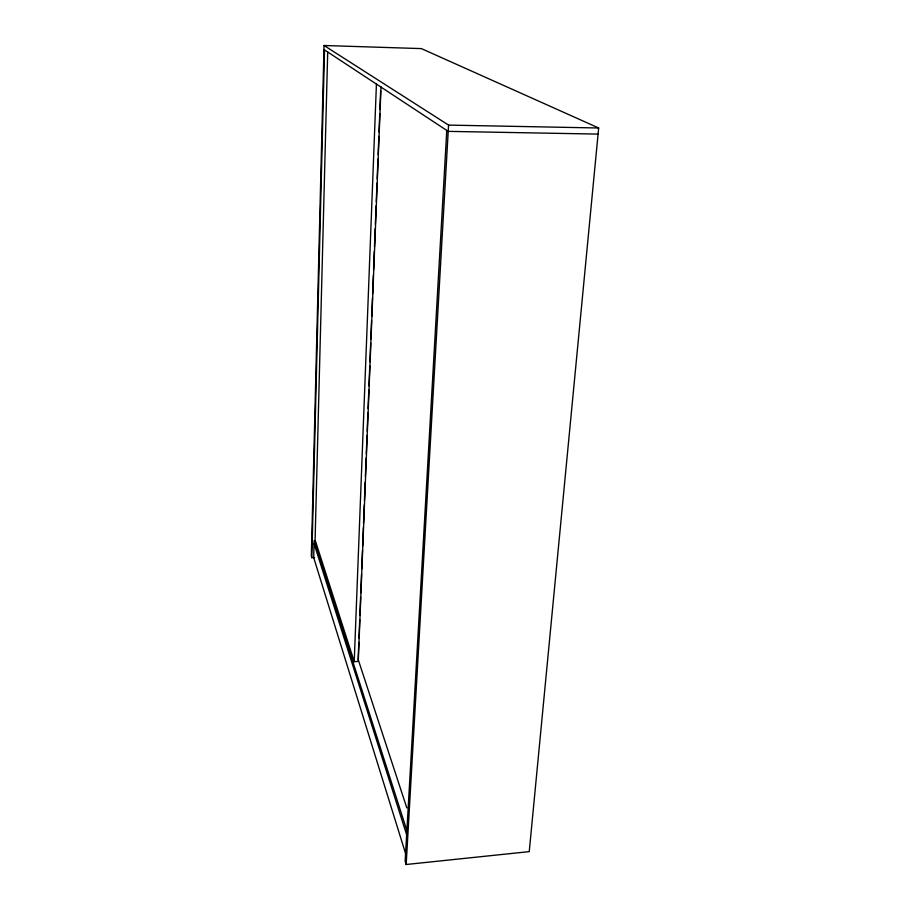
<?xml version="1.0" encoding="UTF-8"?>
<svg xmlns="http://www.w3.org/2000/svg" width="910" height="910" viewBox="0 0 910 910"><rect width="100%" height="100%" fill="white"/><g stroke="black" fill="none" stroke-linecap="round" stroke-linejoin="round"><path stroke-width="1.36" d="M446.776 130.414L405.143 861.167L406.167 864.5L529.245 851.623L598.666 127.991L421.387 48.605L324.051 45.5L311.334 556.158L311.811 557.705L314.61 557.557M311.811 557.705L324.529 49.902M327.702 52.097L315.087 539.926L354.229 661.672L358.256 661.388L381.028 86.859M354.229 661.672L376.433 83.902M358.824 642.403L358.153 659.409L406.827 807.943M358.995 638.149L359.723 619.721M359.894 615.467L360.622 597.04M360.792 592.785L361.52 574.358M361.748 568.693L362.476 550.266M362.646 546.011L363.374 527.584M363.534 523.33L364.273 504.902M364.432 500.648L365.172 482.22M365.388 476.556L366.116 458.128M366.286 453.874L367.014 435.446M367.185 431.192L367.913 412.765M368.084 408.51L368.812 390.083M368.982 385.84L369.767 365.991M369.938 361.736L370.666 343.309M370.836 339.055L371.564 320.627M371.735 316.373L372.463 297.945M372.622 293.702L373.362 275.275M373.578 269.599L374.306 251.171M374.476 246.917L375.204 228.49M375.375 224.247L376.103 205.819M376.274 201.565L377.002 183.137M377.172 178.883L377.957 159.034M378.128 154.78L378.856 136.352M379.026 132.109L379.754 113.682M379.925 109.427L380.653 91M406.167 864.5L448.573 125.102L324.051 45.5M598.075 134.088L448.221 131.37L323.949 49.527M448.573 125.102L598.666 127.991M407.032 831.137L314.132 540.495L313.688 557.614L406.178 855.468M314.052 543.588L407.236 836.654"/></g></svg>
